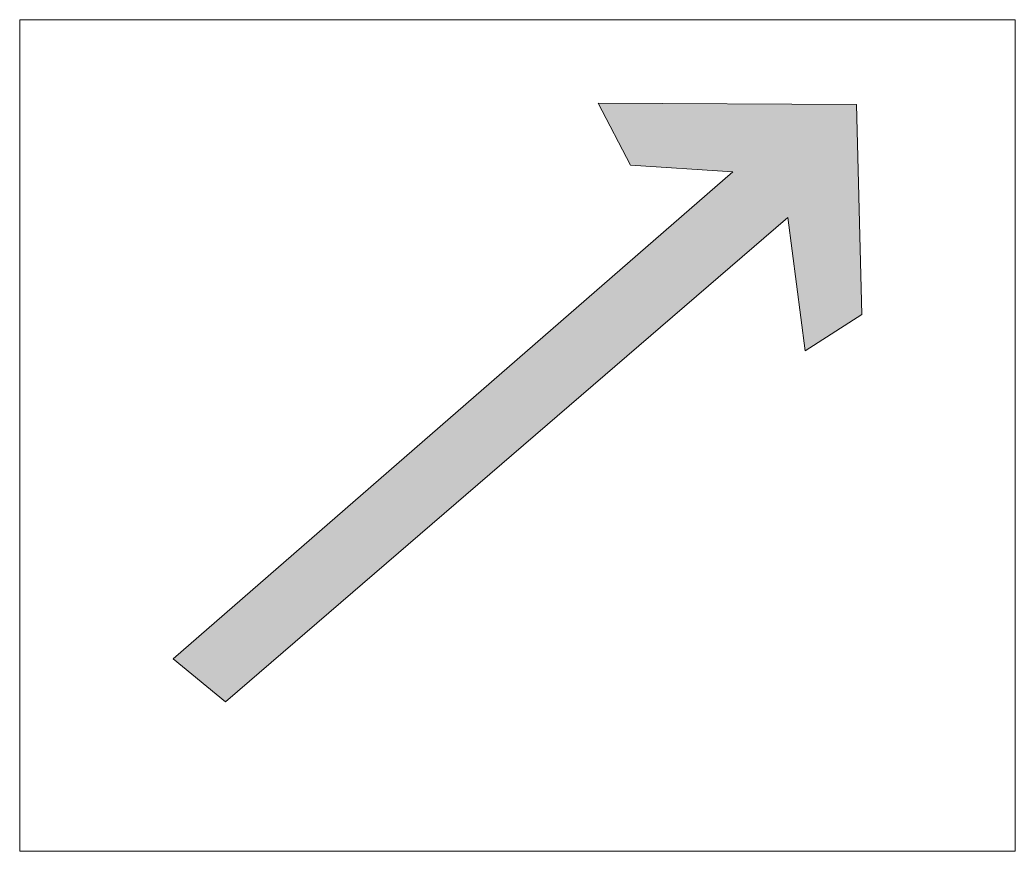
# Paper-space layout 'Layout1' of a CAD drawing. Header units: millimetres. Extents: x 0 to 62.7, y 0 to 52.3.
# The model-space entities are those that its viewports show. They can reach past a viewport. Long polylines and large blocks are cut down to what shows.
import ezdxf

# ---------------------------------------------------------------- set-up
doc = ezdxf.new("R2010")
doc.units = ezdxf.units.MM

msp = doc.modelspace()

# ---------------------------------------------------------------- hatches: boundary and pattern name
at = {"true_color": 0x000000, "transparency": 33554687}
msp.add_hatch(color=18, dxfattribs=at).paths.add_polyline_path([(9.652, 12.107), (44.873, 42.757), (38.439, 43.18), (36.407, 47.075), (52.663, 46.99), (53.001, 33.782), (49.445, 31.496), (48.345, 39.878), (12.954, 9.398)], flags=0)

# ---------------------------------------------------------------- linework, layer by layer
at = {"color": 18, "linetype": 'Continuous', "lineweight": 9, "true_color": 0x000000}
msp.add_lwpolyline([(9.652, 12.107), (44.873, 42.757), (38.439, 43.18), (36.407, 47.075), (52.663, 46.99), (53.001, 33.782), (49.445, 31.496), (48.345, 39.878), (12.954, 9.398), (9.652, 12.107)], close=True, dxfattribs=at)

psp = doc.layouts.get("Layout1")

# ---------------------------------------------------------------- viewports
at = {"layer": '0'}
psp.add_viewport(center=(31.327, 26.162), size=(62.653, 52.324), view_center_point=(31.327, 26.162), view_height=52.324, dxfattribs=at)

doc.saveas('drawing.dxf')
